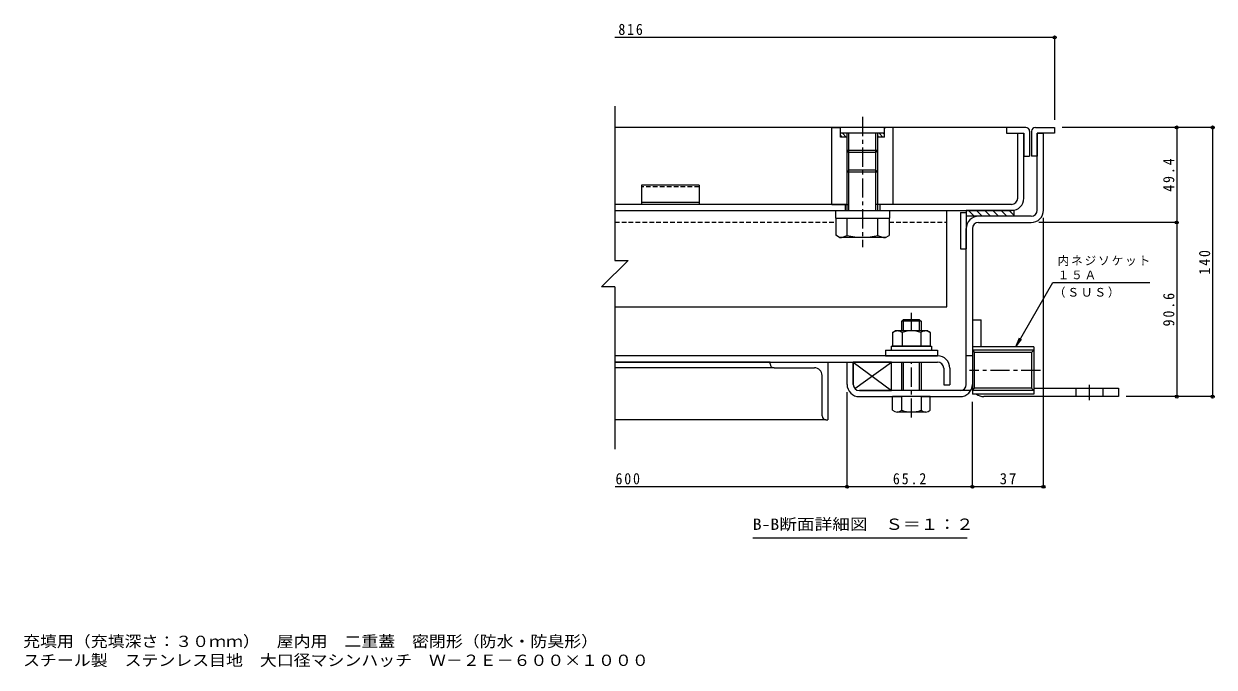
# Model space of a CAD drawing. Units: millimetres at full size. Extents: x -524 to 544, y -392 to 335.
# Drawn here: x -100 to 520, y -392 to -58 of the extents above; entities that cross this region are included whole.
import ezdxf
from ezdxf.enums import TextEntityAlignment as Align

# ---------------------------------------------------------------- set-up
doc = ezdxf.new("R2010")
doc.units = ezdxf.units.MM
doc.header["$LTSCALE"] = 2
doc.header["$PDMODE"] = 32
doc.header["$PDSIZE"] = 1.6
doc.linetypes.add('CHAIN1', pattern=[8, 5, -1, 1, -1])
doc.linetypes.add('DASHED1', pattern=[1.8, 1.2, -0.6])
for name, color, linetype, lineweight in [('D-0', 7, 'Continuous', 9), ('D-1', 2, 'Continuous', 9), ('D-2', 3, 'Continuous', 9), ('D-3', 4, 'Continuous', 9), ('D-5', 7, 'Continuous', 9), ('D-6', 6, 'Continuous', 9), ('D-7', 5, 'Continuous', 5), ('D-9', 134, 'Continuous', 5), ('D-A', 3, 'Continuous', 9), ('D-B', 6, 'Continuous', 9), ('D-C', 2, 'Continuous', 9), ('D-E', 3, 'Continuous', 9), ('D-F', 7, 'Continuous', 9), ('F-5_F-5ﾚｲﾔ', 7, 'Continuous', 9)]:
    doc.layers.add(name, color=color, linetype=linetype, lineweight=lineweight)
doc.styles.add('ＭＳ ゴシック', font='')
doc.styles.get('ＭＳ ゴシック').set_extended_font_data('MS Gothic')

msp = doc.modelspace()

# ---------------------------------------------------------------- linework, layer by layer
at = {"layer": 'D-0'}
for p, q in [((207.893, -100.587), (207.893, -180.857)), ((214.774, -180.857), (201.011, -194.62)), ((207.893, -180.857), (214.774, -180.857)), ((207.893, -194.62), (201.011, -194.62)), ((207.893, -194.62), (207.893, -279.047))]:
    msp.add_line(p, q, dxfattribs=at)
at = {"layer": 'D-1'}
for p, q in [((427.745, -114.738), (430.945, -114.738)), ((427.745, -154.738), (427.745, -114.738)), ((430.945, -154.738), (430.945, -114.738)), ((424.545, -157.938), (397.144, -157.938)), ((390.744, -245.339), (390.744, -164.338)), ((393.944, -164.338), (393.944, -245.339)), ((397.144, -161.138), (424.545, -161.138)), ((425.944, -225.762), (393.944, -225.762)), ((393.944, -225.762), (393.944, -250.362)), ((424.782, -228.747), (395.106, -228.747)), ((395.106, -247.378), (395.106, -228.747)), ((425.944, -227.585), (424.782, -228.747)), ((424.782, -228.747), (424.782, -247.378)), ((425.944, -225.762), (425.944, -250.362)), ((331.945, -245.339), (331.945, -233.739)), ((393.944, -230.539), (390.744, -230.539)), ((393.944, -248.54), (395.106, -247.378)), ((424.782, -247.378), (395.106, -247.378)), ((425.944, -248.54), (424.782, -247.378)), ((393.087, -248.539), (335.145, -248.539)), ((335.145, -251.739), (357.245, -251.739)), ((367.245, -251.739), (387.544, -251.739)), ((425.944, -248.54), (393.944, -248.54)), ((425.944, -250.362), (393.944, -250.362))]:
    msp.add_line(p, q, dxfattribs=at)
at = {"layer": 'D-1', "color": 7, "linetype": 'CHAIN1'}
msp.add_line((429.346, -238.062), (392.472, -238.062), dxfattribs=at)
at = {"layer": 'D-1'}
for points in [[(425.944, -227.585), (393.944, -227.585), (395.106, -228.747)], [(328.745, -245.339), (328.745, -233.739), (331.945, -233.739)]]:
    msp.add_lwpolyline(points, dxfattribs=at)
for centre, radius, start, end in [((424.545, -154.738), 3.2, 270, 0), ((424.545, -154.738), 6.4, 270, 0), ((397.144, -164.338), 6.4, 90, 180), ((397.144, -164.338), 3.2, 90, 180), ((335.145, -245.339), 6.4, 180, 270), ((335.145, -245.339), 3.2, 180, 270), ((387.544, -245.339), 6.4, 270, 0), ((387.544, -245.339), 3.2, 270, 0)]:
    msp.add_arc(centre, radius, start, end, dxfattribs=at)
at = {"layer": 'D-2'}
for p, q in [((417.545, -148.538), (417.545, -114.738)), ((420.745, -148.538), (420.745, -114.738)), ((328.745, -151.738), (207.893, -151.738)), ((327.745, -151.738), (327.745, -154.938)), ((414.345, -151.738), (344.745, -151.738)), ((345.745, -151.738), (345.745, -154.938)), ((207.893, -154.938), (414.345, -154.938))]:
    msp.add_line(p, q, dxfattribs=at)
for radius in [3.2, 6.4]:
    msp.add_arc((414.345, -148.538), radius, 270, 0, dxfattribs=at)
at = {"layer": 'D-3'}
for p, q in [((411.745, -111.738), (207.893, -111.738)), ((411.745, -114.738), (420.745, -114.738)), ((420.745, -114.738), (420.745, -126.738)), ((423.745, -113.738), (423.745, -126.738)), ((424.745, -113.738), (424.745, -126.738)), ((426.745, -111.738), (436.745, -111.738)), ((436.745, -114.738), (427.745, -114.738)), ((427.745, -114.738), (427.745, -126.738)), ((436.745, -111.738), (436.745, -114.738)), ((420.745, -126.738), (423.745, -126.738)), ((427.745, -126.738), (424.745, -126.738)), ((221.745, -141.738), (221.745, -151.738)), ((251.745, -141.738), (221.745, -141.738)), ((251.745, -150.738), (221.745, -150.738))]:
    msp.add_line(p, q, dxfattribs=at)
at = {"layer": 'D-3', "linetype": 'DASHED1'}
msp.add_line((251.745, -142.604), (221.745, -142.604), dxfattribs=at)
at = {"layer": 'D-3'}
for points in [[(421.745, -111.738), (411.745, -111.738), (411.745, -114.738)], [(251.745, -141.738), (251.745, -151.738), (221.745, -151.738)]]:
    msp.add_lwpolyline(points, dxfattribs=at)
for centre, start, end in [((421.745, -113.738), 0, 90), ((426.745, -113.738), 90, 180)]:
    msp.add_arc(centre, 2, start, end, dxfattribs=at)
at = {"layer": 'D-5'}
for p, q in [((416.487, -225.762), (435.789, -192.331)), ((435.789, -192.331), (486.336, -192.331)), ((416.487, -225.762), (418.401, -221.143)), ((416.487, -225.762), (419.531, -221.795)), ((391.179, -325.277), (279.679, -325.277)), ((391.179, -325.277), (279.679, -325.277))]:
    msp.add_line(p, q, dxfattribs=at)
at = {"layer": 'D-6'}
for p, q in [((387.744, -155.938), (390.744, -155.938)), ((387.744, -155.938), (387.744, -174.938)), ((390.744, -154.938), (390.744, -174.938)), ((415.744, -157.938), (390.744, -157.938)), ((394.883, -157.938), (391.883, -154.938)), ((399.125, -157.938), (396.125, -154.938)), ((403.368, -157.938), (400.368, -154.938)), ((407.611, -157.938), (404.611, -154.938)), ((411.853, -157.938), (408.853, -154.938)), ((415.744, -157.586), (413.096, -154.938)), ((387.744, -174.938), (390.744, -174.938)), ((331.945, -233.739), (331.945, -245.339)), ((332.848, -247.568), (351.945, -233.739))]:
    msp.add_line(p, q, dxfattribs=at)
for points in [[(415.744, -157.938), (415.744, -154.938), (390.744, -154.938)], [(335.145, -248.539), (351.945, -248.539), (351.945, -233.739), (331.945, -233.739), (351.945, -248.539)]]:
    msp.add_lwpolyline(points, dxfattribs=at)
at = {"layer": 'D-7', "linetype": 'CHAIN1'}
for p, q in [((362.245, -217.239), (362.245, -208.206)), ((362.245, -262.617), (362.245, -233.739))]:
    msp.add_line(p, q, dxfattribs=at)
at = {"layer": 'D-7'}
for p, q in [((358.057, -211.739), (357.245, -212.551)), ((367.245, -212.551), (357.245, -212.551)), ((357.245, -217.239), (357.245, -212.551)), ((366.433, -211.739), (358.057, -211.739)), ((358.057, -217.239), (358.057, -211.739)), ((366.433, -211.739), (367.245, -212.551)), ((366.433, -217.239), (366.433, -211.739)), ((367.245, -212.551), (367.245, -217.239)), ((367.245, -212.551), (367.245, -217.239)), ((357.245, -248.539), (357.245, -233.739)), ((358.057, -248.539), (358.057, -233.739)), ((366.433, -248.539), (366.433, -233.739)), ((367.245, -233.739), (367.245, -248.539)), ((372.045, -251.739), (352.445, -251.739)), ((352.445, -258.844), (352.445, -251.739)), ((357.245, -258.844), (357.245, -251.739)), ((367.245, -251.739), (367.245, -258.844)), ((372.045, -258.844), (372.045, -251.739)), ((369.645, -259.739), (354.845, -259.739))]:
    msp.add_line(p, q, dxfattribs=at)
at = {"layer": 'D-7', "color": 2, "lineweight": 9}
for p, q in [((352.43, -218.298), (353.745, -217.539)), ((352.43, -218.298), (352.43, -225.539)), ((370.745, -217.539), (353.745, -217.539)), ((357.337, -218.298), (357.337, -225.539)), ((367.152, -218.298), (367.152, -225.539))]:
    msp.add_line(p, q, dxfattribs=at)
at = {"layer": 'D-7', "color": 134}
for p, q in [((348.745, -227.539), (348.745, -230.539)), ((348.745, -227.539), (375.745, -227.539)), ((375.745, -227.539), (375.745, -230.539)), ((348.745, -230.539), (375.745, -230.539))]:
    msp.add_line(p, q, dxfattribs=at)
at = {"layer": 'D-7', "color": 6, "lineweight": 9}
for p, q in [((351.745, -225.539), (351.745, -227.539)), ((351.745, -227.539), (372.745, -227.539))]:
    msp.add_line(p, q, dxfattribs=at)
at = {"layer": 'D-7', "color": 2, "lineweight": 9}
msp.add_lwpolyline([(370.745, -217.539), (372.06, -218.298), (372.06, -225.539), (352.43, -225.539)], dxfattribs=at)
at = {"layer": 'D-7', "color": 6, "lineweight": 9}
msp.add_lwpolyline([(351.745, -225.539), (372.745, -225.539), (372.745, -227.539)], dxfattribs=at)
at = {"layer": 'D-7', "color": 2, "lineweight": 9}
for centre, radius, start, end in [((355.326, -223.315), 5.793, 94.38438, 120), ((354.73, -222.379), 4.842, 57.42749, 88.18784), ((362.245, -233.78), 16.241, 72.41188, 107.5881), ((369.759, -222.379), 4.842, 91.81215, 122.57249), ((369.163, -223.315), 5.793, 59.99998, 85.6156)]:
    msp.add_arc(centre, radius, start, end, dxfattribs=at)
at = {"layer": 'D-7'}
for centre, radius, start, end in [((354.845, -256.073), 3.666, 229.1022, 310.89809), ((362.245, -245.324), 14.416, 249.70546, 290.29454), ((369.645, -256.073), 3.666, 229.10191, 310.8978)]:
    msp.add_arc(centre, radius, start, end, dxfattribs=at)
at = {"layer": 'D-9', "linetype": 'DASHED1'}
for p, q in [((207.893, -160.938), (322.845, -160.938)), ((350.645, -160.938), (380.745, -160.938))]:
    msp.add_line(p, q, dxfattribs=at)
at = {"layer": 'D-9'}
for p, q in [((322.845, -158.938), (322.845, -167.813)), ((328.745, -167.841), (328.745, -158.938)), ((344.745, -167.841), (344.745, -158.938)), ((350.645, -158.938), (350.645, -167.841)), ((380.745, -204.938), (380.745, -154.938)), ((324.753, -168.914), (322.845, -167.813)), ((348.745, -168.938), (324.795, -168.938)), ((348.745, -168.938), (350.645, -167.841)), ((207.893, -204.938), (380.745, -204.938))]:
    msp.add_line(p, q, dxfattribs=at)
for centre, radius, start, end in [((325.002, -162.037), 6.906, 267.86055, 302.81094), ((336.745, -139.219), 29.72, 254.38446, 285.61554), ((348.487, -162.037), 6.906, 237.18906, 272.13945)]:
    msp.add_arc(centre, radius, start, end, dxfattribs=at)
at = {"layer": 'D-A'}
for p, q in [((375.845, -230.539), (208.034, -230.539)), ((208.034, -233.739), (375.845, -233.739)), ((379.045, -236.939), (379.045, -245.539)), ((382.245, -236.939), (382.245, -245.539)), ((379.045, -245.539), (382.245, -245.539))]:
    msp.add_line(p, q, dxfattribs=at)
for radius in [6.4, 3.2]:
    msp.add_arc((375.845, -236.939), radius, 0, 90, dxfattribs=at)
at = {"layer": 'D-B'}
for p, q in [((288.745, -233.739), (208.034, -233.739)), ((288.745, -233.739), (318.745, -233.739)), ((288.745, -234.739), (288.745, -233.739)), ((318.745, -233.739), (318.745, -263.739)), ((290.745, -236.739), (208.034, -236.739)), ((290.745, -236.739), (311.745, -236.739)), ((315.745, -261.739), (315.745, -240.739)), ((317.745, -263.739), (207.893, -263.739)), ((317.745, -263.739), (318.745, -263.739))]:
    msp.add_line(p, q, dxfattribs=at)
for centre, radius, start, end in [((290.745, -234.739), 2, 180, 270), ((311.745, -240.739), 4, 0, 90), ((317.745, -261.739), 2, 180, 270)]:
    msp.add_arc(centre, radius, start, end, dxfattribs=at)
at = {"layer": 'D-C', "linetype": 'CHAIN1'}
msp.add_line((336.745, -106.203), (336.745, -174.064), dxfattribs=at)
at = {"layer": 'D-C'}
for p, q in [((320.745, -111.738), (324.744, -111.738)), ((320.745, -151.738), (320.745, -111.738)), ((325.245, -112.238), (324.744, -111.738)), ((325.245, -116.738), (325.245, -111.738)), ((348.245, -111.738), (325.245, -111.738)), ((348.245, -114.738), (325.245, -114.738)), ((326.224, -116.738), (325.245, -115.758)), ((328.745, -116.738), (325.245, -116.738)), ((328.346, -116.738), (326.346, -114.738)), ((328.745, -115.016), (328.467, -114.738)), ((328.745, -154.938), (328.745, -114.738)), ((329.745, -154.938), (329.745, -114.738)), ((343.745, -154.938), (343.745, -114.738)), ((344.745, -119.983), (344.745, -114.738)), ((345.316, -116.738), (344.745, -116.167)), ((348.245, -116.738), (344.745, -116.738)), ((347.438, -116.738), (345.438, -114.738)), ((348.245, -115.424), (347.559, -114.738)), ((348.745, -111.738), (348.245, -112.238)), ((348.245, -116.738), (348.245, -111.738)), ((352.745, -111.738), (348.745, -111.738)), ((352.745, -151.738), (352.745, -111.738)), ((344.745, -123.738), (328.745, -123.738)), ((344.745, -123.684), (343.745, -124.738)), ((344.745, -154.938), (344.745, -119.983)), ((329.745, -133.938), (328.745, -134.938)), ((344.745, -134.938), (328.745, -134.938)), ((343.745, -133.938), (329.745, -133.938)), ((344.745, -134.938), (343.745, -133.938)), ((320.745, -151.738), (329.745, -151.738)), ((352.745, -151.738), (343.745, -151.738))]:
    msp.add_line(p, q, dxfattribs=at)
at = {"layer": 'D-C', "color": 134, "lineweight": 5}
for p, q in [((322.745, -154.938), (350.745, -154.938)), ((350.745, -154.938), (350.745, -158.938))]:
    msp.add_line(p, q, dxfattribs=at)
at = {"layer": 'D-C'}
msp.add_lwpolyline([(343.745, -124.738), (329.745, -124.738), (328.745, -123.738)], dxfattribs=at)
at = {"layer": 'D-C', "color": 134, "lineweight": 5}
msp.add_lwpolyline([(322.745, -154.938), (322.745, -158.938), (350.745, -158.938)], dxfattribs=at)
at = {"layer": 'D-E'}
for p, q in [((393.944, -211.738), (393.944, -245.339)), ((393.944, -211.738), (398.444, -211.738)), ((398.444, -225.762), (398.444, -211.738)), ((425.944, -247.239), (469.944, -247.239)), ((447.944, -251.739), (447.944, -247.239)), ((461.944, -251.739), (461.944, -247.239)), ((469.944, -247.239), (469.944, -251.739)), ((469.944, -251.739), (399.944, -251.739))]:
    msp.add_line(p, q, dxfattribs=at)
at = {"layer": 'D-E', "linetype": 'CHAIN1'}
msp.add_line((454.944, -253.486), (454.944, -245.596), dxfattribs=at)
at = {"layer": 'D-E'}
msp.add_arc((399.944, -245.739), 6, 230.3984, 270, dxfattribs=at)
at = {"layer": 'D-F'}
for p, q in [((436.745, -64.919), (207.893, -64.919)), ((436.745, -64.319), (436.745, -107.738)), ((519.58, -111.738), (440.745, -111.738)), ((500.312, -111.738), (500.312, -161.138)), ((518.98, -111.738), (518.98, -251.739)), ((430.945, -299.207), (430.945, -158.738)), ((500.912, -161.138), (428.545, -161.138)), ((500.312, -161.138), (500.312, -251.739)), ((328.745, -299.207), (328.745, -249.339)), ((519.58, -251.739), (473.944, -251.739)), ((393.944, -299.207), (393.944, -254.362)), ((328.745, -298.607), (208.034, -298.607)), ((393.944, -298.607), (328.745, -298.607)), ((430.945, -298.607), (393.944, -298.607))]:
    msp.add_line(p, q, dxfattribs=at)
for p in [(436.745, -64.919), (500.312, -111.738), (518.98, -111.738), (500.312, -161.138), (500.312, -251.739), (518.98, -251.739), (328.745, -298.607), (393.944, -298.607), (430.945, -298.607)]:
    msp.add_point(p, dxfattribs=at)

# ---------------------------------------------------------------- texts
at = {"layer": 'D-5', "color": 2, "style": 'ＭＳ ゴシック', "width": 1.15}
msp.add_text('B-B断面詳細図\u3000Ｓ＝１：２', height=5.865, dxfattribs=at).set_placement((279.679, -322.777), align=Align.BOTTOM_LEFT)
msp.add_text('B-B断面詳細図\u3000Ｓ＝１：２', height=5.865, dxfattribs=at).set_placement((279.679, -322.777), align=Align.BOTTOM_LEFT)
at = {"layer": 'D-5', "char_height": 4.399, "attachment_point": 7, "style": 'ＭＳ ゴシック'}
for s, insert in [('\\T1.17;内ネジソケット', (438.336, -183.762)), ('\\T1.17;１５Ａ', (438.336, -190.729)), ('\\T1.17;（ＳＵＳ）', (436.404, -200.3))]:
    msp.add_mtext(s, dxfattribs=dict(at, insert=insert))
at = {"layer": 'D-F', "color": 2, "char_height": 5.865, "attachment_point": 7, "style": 'ＭＳ ゴシック'}
for s, insert in [('\\T1.27;\\W0.9;816', (209.744, -63.719)), ('\\T1.27;\\W0.9;600', (208.259, -297.407)), ('\\T1.28;\\W0.9;65.2', (352.594, -297.407)), ('\\T1.27;\\W0.95;37', (408.194, -297.407))]:
    msp.add_mtext(s, dxfattribs=dict(at, insert=insert))
at = {"layer": 'D-F', "color": 2, "char_height": 5.865, "attachment_point": 7, "rotation": 90, "style": 'ＭＳ ゴシック'}
for s, insert in [('\\T1.28;\\W0.9;49.4', (499.112, -145.188)), ('\\T1.27;\\W0.9;140', (517.78, -188.239)), ('\\T1.28;\\W0.9;90.6', (499.112, -215.189))]:
    msp.add_mtext(s, dxfattribs=dict(at, insert=insert))
at = {"layer": 'F-5_F-5ﾚｲﾔ', "color": 2, "style": 'ＭＳ ゴシック', "width": 1.1}
for s, p in [('充填用（充填深さ：３０ｍｍ）\u3000屋内用\u3000二重蓋\u3000密閉形（防水・防臭形）', (-100.021, -383.701)), ('スチール製\u3000ステンレス目地\u3000大口径マシンハッチ\u3000Ｗ－２Ｅ－６００×１０００', (-100.021, -393.542))]:
    msp.add_text(s, height=5.865, dxfattribs=at).set_placement(p, align=Align.BOTTOM_LEFT)

doc.saveas('drawing.dxf')
